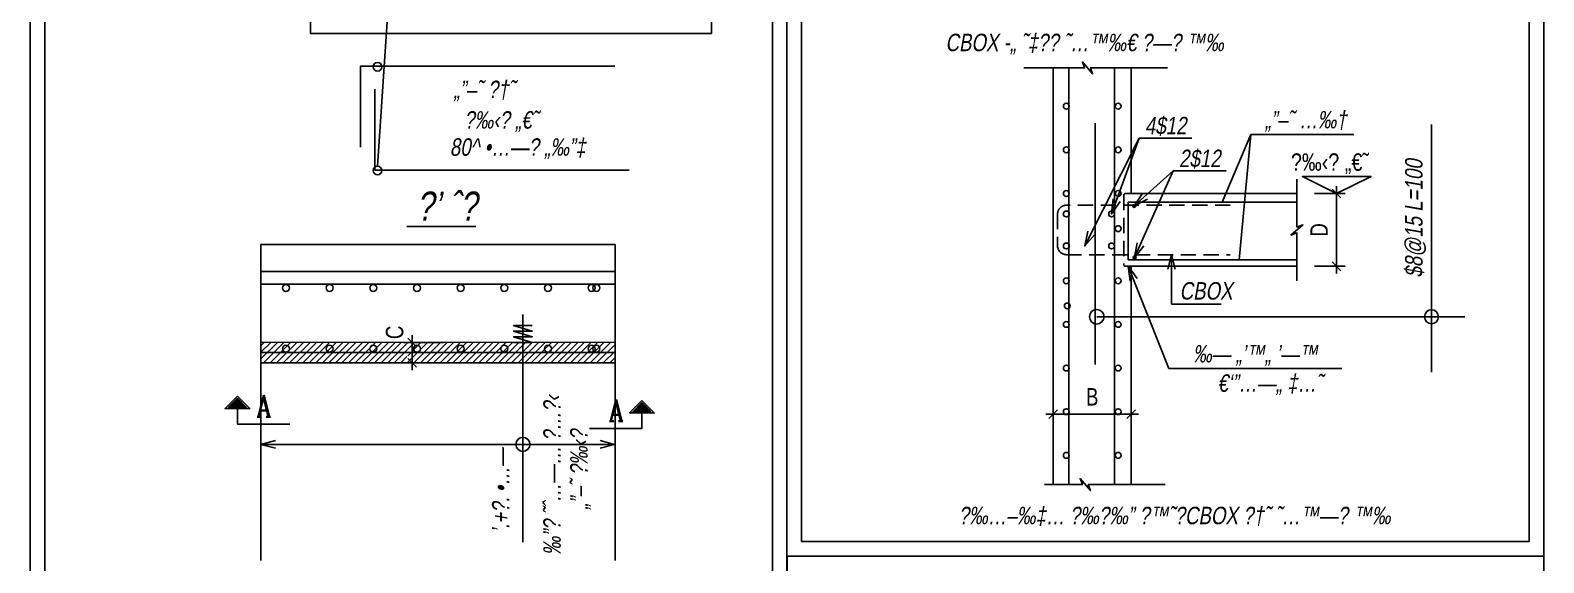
# Model space of a CAD drawing. Header units: centimetres. Extents: x 55145 to 64769, y -6931 to 11377.
# Drawn here: x 56230 to 56750, y -4542 to -4359 of the extents above; entities that cross this region are included whole.
import ezdxf
from ezdxf.enums import TextEntityAlignment as Align

# ---------------------------------------------------------------- set-up
doc = ezdxf.new("R2010")
doc.units = ezdxf.units.CM
doc.header["$LTSCALE"] = 11
doc.header["$MEASUREMENT"] = 0
doc.linetypes.add('Hidden', pattern=[0.714375, 0.47625, -0.238125])
doc.layers.get('DEFPOINTS').update_dxf_attribs({"color": 1})
for name, color, linetype in [('22', 22, 'Continuous'), ('break', 1, 'Continuous'), ('ci', 4, 'Continuous'), ('DIM-Sec', 2, 'Continuous'), ('HATCH-Sec', 9, 'Continuous'), ('hbt', 2, 'Hidden'), ('IRON4-Sec', 4, 'Continuous'), ('IRON6-Sec', 6, 'Continuous'), ('le', 1, 'Continuous'), ('MSZ_BLOCKS', 1, 'Continuous'), ('SEC', 3, 'Continuous'), ('SEC-TEXT', 1, 'Continuous'), ('sg', 4, 'Hidden'), ('STAM', 1, 'Continuous'), ('TAK', 1, 'ZIGZAG_DASH'), ('text4', 3, 'Continuous'), ('ztu', 1, 'Continuous'), ('ztz-Sec', 122, 'Continuous')]:
    doc.layers.add(name, color=color, linetype=linetype)
doc.styles.add('DIM', font='DIMHEB', dxfattribs={"width": 0.7})
doc.styles.add('HEB', font='HEB', dxfattribs={"width": 0.8})
doc.styles.add('HEBL', font='hebtxt-weld', dxfattribs={"width": 0.85})
doc.styles.add('ROMANC', font='romanc')
doc.linetypes.add('ZIGZAG_DASH', pattern='A,2,-0.2,[131,ltypeshp.shx,S=0.2,R=0,X=-0.2,Y=0],-0.4,[131,ltypeshp.shx,S=0.2,R=180,X=0.2,Y=0],-0.2', length=2.8)
doc.dimstyles.new('20', dxfattribs={"dimtxt": 4.4, "dimasz": 2.4, "dimexe": 2.4, "dimexo": 0, "dimgap": 1.8, "dimtad": 1, "dimdec": 1, "dimrnd": 0.5, "dimdsep": 46, "dimtxsty": 'DIM', "dimblk1": 'OBLIQUE', "dimblk2": 'OBLIQUE', "dimsah": 1, "dimcen": 0.1, "dimdle": 2, "dimclre": 8, "dimclrt": 11, "dimadec": 0, "dimazin": 0, "dimtfac": 1, "dimtdec": 1, "dimtix": 1, "dimtmove": 2, "dimatfit": 3, "dimldrblk": 'OBLIQUE', "dimfxl": 1, "dimtolj": 1, "dimarcsym": 0})
doc.dimstyles.new('m25-orig', dxfattribs={"dimtxt": 6, "dimasz": 3, "dimexe": 3, "dimexo": 6, "dimgap": 3, "dimtad": 1, "dimdec": 1, "dimrnd": 0.5, "dimdsep": 46, "dimtxsty": 'HEB', "dimblk1": 'OBLIQUE', "dimblk2": 'OBLIQUE', "dimsah": 1, "dimcen": 100, "dimdle": 2.5, "dimclrd": 256, "dimclre": 1, "dimadec": 0, "dimazin": 0, "dimtfac": 0.9, "dimtdec": 1, "dimtix": 1, "dimtmove": 2, "dimatfit": 3, "dimldrblk": 'OBLIQUE', "dimfxl": 1, "dimtolj": 1, "dimlwd": -1, "dimarcsym": 0})

# ---------------------------------------------------------------- blocks, each defined once
blk = doc.blocks.new('_OBLIQUE')
at = {"color": 0, "linetype": 'ByBlock'}
blk.add_line((-0.5, -0.5), (0.5, 0.5), dxfattribs=at)
blk = doc.blocks.new('*D2655')
at = {"layer": 'DEFPOINTS', "color": 0, "transparency": 16777216}
for p in [(56361.29862642013, -4465.792958365663), (56378.09222584721, -4465.792958365663), (56362.28087537493, -4472.792958365663, -1.659755179e-07)]:
    blk.add_point(p, dxfattribs=at)
at = {"layer": 'DIM-Sec', "color": 1, "lineweight": -2, "transparency": 16777216}
for p, q in [((56372.09222584721, -4465.792958365663), (56358.29862642013, -4465.792958365663)), ((56356.28087537493, -4472.792958365663), (56358.29862642013, -4472.792958365663))]:
    blk.add_line(p, q, dxfattribs=at)
at = {"layer": 'DIM-Sec', "transparency": 16777216}
blk.add_line((56361.29862642013, -4475.292958365663), (56361.29862642013, -4463.292958365663), dxfattribs=at)
at = {"layer": 'DIM-Sec', "transparency": 16777216, "xscale": 3, "yscale": 3, "zscale": 3}
for p, rotation in [((56361.29862642013, -4465.792958365663), 90), ((56361.29862642013, -4472.792958365663), 270)]:
    blk.add_blockref('_OBLIQUE', p, dxfattribs=dict(at, rotation=rotation))
at = {"layer": 'DIM-Sec', "color": 0, "transparency": 16777216, "insert": (56355.2986264195, -4462.349780699677), "char_height": 6, "attachment_point": 5, "rotation": 90, "style": 'HEB'}
blk.add_mtext('\\A1;C', dxfattribs=at)
blk = doc.blocks.new('sect')
at = {"linetype": 'Continuous'}
h = blk.add_hatch(color=8, dxfattribs=at)
h.dxf.hatch_style = 2
h.paths.add_polyline_path([(84.14213562372788, 23.42943725151781), (72.00000000000162, 35.57157287524387), (59.85786437627581, 23.4294372515169)])
at = {"color": 4, "linetype": 'Continuous'}
blk.add_lwpolyline([(72.00000000000182, 21.42943725151781), (72.00000000000182, -3.638e-12), (0, 0)], dxfattribs=at)
blk.add_lwpolyline([(72.00000000000182, 38.39999999998327), (55.02943725153636, 21.42943725151781), (88.97056274846727, 21.42943725151781)], close=True, dxfattribs=at)
at = {"color": 186, "linetype": 'Continuous'}
blk.add_lwpolyline([(72.00000000000182, 35.57157287524387), (59.85786437627576, 23.42943725151781), (84.14213562372788, 23.42943725151781)], close=True, dxfattribs=at)
at = {"color": 3, "linetype": 'Continuous', "style": 'ROMANC', "width": 0.8}
blk.add_attdef('SECT', text='', height=30, dxfattribs=at).set_placement((47.00000000000182, 9.999999999997272), align=Align.RIGHT)
blk = doc.blocks.new('mf')
at = {"layer": 'text4'}
blk.add_lwpolyline([(0, 0), (28.64324132873094, 14.10732654095364), (-28.26197036082164, 14.10732654095364)], close=True, dxfattribs=at)
at = {"layer": 'text4', "style": 'HEB', "width": 0.7}
blk.add_attdef('+0.00', text='', height=14.4, dxfattribs=at).set_placement((-5.409673684572454, 18.8755768087529), align=Align.CENTER)
blk = doc.blocks.new('*D2678')
at = {"layer": 'DEFPOINTS', "color": 0, "transparency": 16777216}
for p in [(56665.30429154609, -4414.637336250213), (56678.89116952092, -4414.637336250214), (56665.30429157589, -4439.637336257662)]:
    blk.add_point(p, dxfattribs=at)
at = {"layer": 'DIM-Sec', "color": 1, "lineweight": -2, "transparency": 16777216}
for p, q in [((56671.3042915461, -4414.637336250204), (56681.89116952092, -4414.637336250204)), ((56671.3042915759, -4439.637336257653), (56681.89116952092, -4439.637336257653))]:
    blk.add_line(p, q, dxfattribs=at)
at = {"layer": 'DIM-Sec', "transparency": 16777216}
blk.add_line((56678.89116952092, -4442.137336257653), (56678.89116952092, -4412.137336250204), dxfattribs=at)
at = {"layer": 'DIM-Sec', "transparency": 16777216, "xscale": 3, "yscale": 3, "zscale": 3}
for p, rotation in [((56678.89116952092, -4414.637336250204), 90), ((56678.89116952092, -4439.637336257653), 270)]:
    blk.add_blockref('_OBLIQUE', p, dxfattribs=dict(at, rotation=rotation))
at = {"layer": 'DIM-Sec', "color": 0, "transparency": 16777216, "insert": (56672.89116952092, -4427.137336253931), "char_height": 6, "attachment_point": 5, "rotation": 90.00000000000001, "style": 'HEB'}
blk.add_mtext('\\A1;D', dxfattribs=at)
blk = doc.blocks.new('*D2679')
at = {"layer": 'DEFPOINTS', "color": 0, "transparency": 16777216}
for p in [(56581.5348329601, -4484.221585987501), (56608.37307400826, -4484.221585965145), (56581.5348329601, -4490.498190863382)]:
    blk.add_point(p, dxfattribs=at)
at = {"layer": 'DIM-Sec', "transparency": 16777216}
blk.add_line((56610.87307400826, -4490.498190863384), (56579.0348329601, -4490.498190863384), dxfattribs=at)
at = {"layer": 'DIM-Sec', "color": 1, "lineweight": -2, "transparency": 16777216}
for p, q in [((56581.5348329601, -4490.221585987501), (56581.5348329601, -4493.498190863384)), ((56608.37307400826, -4490.221585965146), (56608.37307400826, -4493.498190863384))]:
    blk.add_line(p, q, dxfattribs=at)
at = {"layer": 'DIM-Sec', "transparency": 16777216, "xscale": 3, "yscale": 3, "zscale": 3, "rotation": 180}
blk.add_blockref('_OBLIQUE', (56581.5348329601, -4490.498190863384), dxfattribs=at)
at = {"layer": 'DIM-Sec', "transparency": 16777216, "xscale": 3, "yscale": 3, "zscale": 3}
blk.add_blockref('_OBLIQUE', (56608.37307400826, -4490.498190863384), dxfattribs=at)
at = {"layer": 'DIM-Sec', "color": 0, "transparency": 16777216, "insert": (56594.95395348418, -4484.498190863384), "char_height": 6, "attachment_point": 5, "style": 'HEB'}
blk.add_mtext('\\A1;B', dxfattribs=at)

msp = doc.modelspace()

# ---------------------------------------------------------------- hatches: boundary and pattern name
at = {"layer": 'HATCH-Sec'}
h = msp.add_hatch(dxfattribs=at)
h.set_pattern_fill('ANSI31', color=253, scale=0.5, angle=-6.7e-15)
h.set_pattern_definition([(44.99999999999999, (53961.35488509979, -2432.563762162462), (-1.122532015133644, 1.122532015133644), [])])
h.paths.add_polyline_path([(56431.02065682271, -4472.713327245182), (56431.02065682271, -4465.713327245182), (56309.35433629598, -4465.792958365661), (56309.35433629597, -4472.792958365661)])
h.paths.add_polyline_path([(56359.77583804778, -4473.182411574285), (56359.77583804778, -4466.982411574288), (56359.49965059722, -4470.473204815854)])

# ---------------------------------------------------------------- linework, layer by layer
for points in [[(56235.09085855254, -5076.099819203689), (56485.09085855254, -5076.099819203689), (56485.09080836421, -4034.202591601413), (56235.09080836421, -4034.202591601413)], [(56495.09075989524, -4534.202591601405), (56745.09075989524, -4534.202591601402), (56745.09075989525, -4284.202591601402), (56495.09075989525, -4284.202591601405)]]:
    msp.add_lwpolyline(points, close=True)
at = {"layer": '22', "elevation": 8.620261759e-07}
msp.add_lwpolyline([(56309.35433629597, -4472.792958365661), (56309.35433629598, -4465.792958365661), (56431.02065682271, -4465.713327245182), (56431.02065682271, -4472.713327245182)], dxfattribs=at)
at = {"layer": 'break'}
for points in [[(56620.81995809598, -4371.465251430253), (56594.32091398536, -4371.465251436238), (56595.07091398537, -4373.525859551281), (56591.57091404496, -4369.404643395693), (56592.32091398536, -4371.465251436238), (56571.45560472993, -4371.465251436234)], [(56665.30429157591, -4409.637336257666), (56665.30429157591, -4426.13733630982), (56667.36489969096, -4425.387336332168), (56663.24368353164, -4428.887336257666), (56665.30429157963, -4428.137336324721), (56665.30429157963, -4444.637336265117)], [(56620.06643794369, -4514.637336228209), (56593.56739383307, -4514.637336234197), (56594.31739383306, -4516.697944349245), (56590.81739389267, -4512.576728193656), (56591.56739383307, -4514.637336234194), (56578.58448380814, -4514.637336234197)]]:
    msp.add_lwpolyline(points, dxfattribs=at)
at = {"layer": 'hbt'}
msp.add_lwpolyline([(56608.37307387567, -4414.637336280014), (56606.34232566482, -4414.6373360565, 0.414213563340458), (56605.84232563502, -4415.137336049046), (56605.84232585481, -4439.137336019244, 0.4142135597749186), (56606.3423258101, -4439.637336078852), (56608.37307400605, -4439.637336272564)], format="xyb", dxfattribs=at)
at = {"layer": 'IRON4-Sec'}
for points, elevation in [([(56430.90721162246, -4370.894166193851), (56343.50899076369, -4370.894155696095), (56343.50899145826, -4398.721669956994)], -9.364630778e-07), ([(56435.9072119753, -4406.549178487253), (56348.50899111659, -4406.549188985015), (56348.50899181118, -4378.721674724117)], -9.364630693e-07)]:
    msp.add_lwpolyline(points, dxfattribs=dict(at, elevation=elevation))
at = {"layer": 'IRON6-Sec'}
for p, q in [((56586.89554294221, -4514.286511465), (56586.89554294221, -4371.465251436238)), ((56711.53006107295, -4476.009636475496), (56711.53006107295, -4390.899655513657)), ((56607.32721308256, -4437.403389047648), (56607.32721428212, -4417.63733622786)), ((56665.30429157591, -4417.637340921729), (56607.32721428212, -4417.637336180017)), ((56607.32721308256, -4437.403390200706), (56665.3042915759, -4437.403393719166)), ((56430.68291248551, -4445.815254313387, 8.620261762e-07), (56309.35433629596, -4445.815254313387, 8.620261762e-07)), ((56430.68291248551, -4445.815254313387, 8.620261762e-07), (56309.35433629596, -4445.815254313387, 8.620261762e-07)), ((56431.02065682271, -4469.213327245182, 8.620261762e-07), (56309.35433629597, -4469.213327245186, 8.620261762e-07)), ((56431.02065682271, -4469.213327245182, 8.620261762e-07), (56309.35433629597, -4469.213327245186, 8.620261762e-07))]:
    msp.add_line(p, q, dxfattribs=at)
for points in [[(56230.09085855254, -5081.099819203674), (56490.09081008359, -5081.099819203674), (56490.09075989525, -3997.305363999119), (56230.09080836421, -3997.305363999119)], [(56490.09075989525, -3997.305363999115), (56750.09075989525, -3997.305363999115), (56750.09075989524, -4539.202591601394), (56490.09075989524, -4539.202591601394)], [(56235.09085855254, -5076.099819203674), (56485.09081008359, -5076.099819203674), (56485.09075989525, -4002.305363999119), (56235.09080836421, -4002.305363999119)], [(56495.09075989525, -4002.305363999119), (56745.09075989525, -4002.305363999115), (56745.09075989524, -4534.202591601394), (56495.09075989524, -4534.202591601398)], [(56490.09075989525, -4539.202591601391), (56750.09075989525, -4539.202591601391), (56750.09081008356, -4831.099819203674), (56490.09081008355, -4831.099819203674)]]:
    msp.add_lwpolyline(points, close=True, dxfattribs=at)
for points in [[(56602.66423340281, -4371.465251452256), (56602.66423342517, -4514.637336272567)], [(56595.97805323171, -4390.437887433592), (56595.9780532578, -4473.427343183454)]]:
    msp.add_lwpolyline(points, dxfattribs=at)
at = {"layer": 'IRON6-Sec', "elevation": 7.981464693e-07}
msp.add_lwpolyline([(56399.358352439, -4456.199194157211), (56399.35835243901, -4534.484824010192)], dxfattribs=at)
at = {"layer": 'IRON6-Sec', "color": 3, "extrusion": (-1.107723391269484e-08, 4.829815208212168e-09, 1), "elevation": -0.0006454558135671}
msp.add_lwpolyline([(56402.57065020402, -4459.969323538746), (56396.14605468677, -4459.969323553454), (56402.57065020071, -4461.910535144896), (56396.14605470982, -4461.910535139225), (56402.57065019761, -4463.851746767701), (56396.14605467966, -4463.851746732438), (56402.5706501943, -4465.792958373851), (56396.1460546833, -4465.792958358481)], dxfattribs=at)
at = {"layer": 'IRON6-Sec'}
for centre, radius in [((56586.04627296676, -4384.604478109445), 0.9999999999999982), ((56603.86162663971, -4384.604478072196), 0.9999999999999984), ((56586.04627174488, -4399.604478087093), 0.9999999999999982), ((56603.86162541411, -4399.604478057295), 0.9999999999999984), ((56586.04627052671, -4414.604478072192), 0.9999999999999982), ((56603.86162419221, -4414.604478034943), 0.9999999999999984), ((56609.3909579215, -4418.878825221032), 0.4999999999999992), ((56586.06897404765, -4421.637336280014), 0.9999999999999977), ((56601.6198868153, -4421.637336272564), 0.9999999999999977), ((56603.86162175958, -4426.69294363545), 0.9999999999999984), ((56586.06897399922, -4432.637336235311), 0.9999999999999977), ((56601.61988676687, -4432.637336205508), 0.9999999999999977), ((56609.51395198307, -4436.617961365547), 0.4999999999999992), ((56317.94400133547, -4447.053228553726, 2.1212740594e-06), 1.200000000000269), ((56317.94400133547, -4447.053228553726, 2.1212740594e-06), 1.200000000000269), ((56332.94400133547, -4447.053228553726, 2.1212740594e-06), 1.200000000000269), ((56347.94400133547, -4447.053228553726, 2.1212740594e-06), 1.200000000000269), ((56362.94400133547, -4447.053228553726, 2.1212740594e-06), 1.200000000000269), ((56377.94400133547, -4447.053228553729, 2.1212740594e-06), 1.200000000000269), ((56392.94400133547, -4447.053228553726, 2.1212740594e-06), 1.200000000000269), ((56407.94400133547, -4447.053228553729, 2.1212740594e-06), 1.200000000000269), ((56422.94400133547, -4447.053228553726, 2.1212740594e-06), 1.200000000000269), ((56424.60228957753, -4447.053228553726, 2.1212740594e-06), 1.200000000000269), ((56586.04626808664, -4444.604478034939), 0.9999999999999982), ((56603.86162175959, -4444.60447799769), 0.9999999999999984), ((56586.39491953676, -4453.254296470251), 0.9999999999999984), ((56586.04626686847, -4459.604478012588), 0.9999999999999982), ((56603.86162054515, -4459.604477982789), 0.9999999999999984), ((56317.94400133547, -4467.975353004847, 2.1212740594e-06), 1.200000000000273), ((56317.94400133547, -4467.975353004847, 2.1212740594e-06), 1.200000000000273), ((56332.94400133547, -4467.975353004847, 2.1212740594e-06), 1.200000000000273), ((56347.94400133547, -4467.975353004847, 2.1212740594e-06), 1.200000000000273), ((56362.94400133547, -4467.975353004847, 2.1212740594e-06), 1.200000000000273), ((56377.94400133547, -4467.97535300485, 2.1212740594e-06), 1.200000000000273), ((56392.94400133547, -4467.975353004847, 2.1212740594e-06), 1.200000000000273), ((56407.94400133547, -4467.97535300485, 2.1212740594e-06), 1.200000000000273), ((56422.94400133547, -4467.975353004847, 2.1212740594e-06), 1.200000000000273), ((56424.60228957753, -4467.975353004847, 2.1212740594e-06), 1.200000000000273), ((56586.04626564284, -4474.604477997686), 0.9999999999999982), ((56603.86161931952, -4474.604477960437), 0.9999999999999984), ((56586.04626442095, -4489.604477982785), 0.9999999999999982), ((56603.8616180939, -4489.604477945536), 0.9999999999999984), ((56586.04626320652, -4504.604477960434), 0.9999999999999982), ((56603.86161687947, -4504.604477923184), 0.9999999999999984)]:
    msp.add_circle(centre, radius, dxfattribs=at)
at = {"layer": 'le', "color": 1}
msp.add_line((56359.3762347853, -4255.440652653716, 9.364630693e-07), (56349.37624073744, -4405.191392075335, -9.364630693e-07), dxfattribs=at)
at = {"layer": 'le'}
for p, q in [((56639.55200621834, -4417.637338813215), (56649.4072696974, -4394.315788280036)), ((56649.4072696974, -4394.315788280036), (56684.87077669404, -4394.315790463056))]:
    msp.add_line(p, q, dxfattribs=at)
for centre in [(56711.53006107296, -4456.981061968024), (56399.35835243831, -4500.834734218034, -4.097296776e-07)]:
    msp.add_circle(centre, 2.406242658291376, dxfattribs=at)
at = {"layer": 'SEC'}
for p, q in [((56309.35433629597, -4441.445475963522, 8.620261762e-07), (56431.02065682271, -4441.445475963518, 8.620261762e-07)), ((56309.35433629597, -4472.792985006347, 8.620261762e-07), (56431.02065682271, -4472.792825176489, 8.620261762e-07)), ((56309.35433629597, -4472.792958365661, 8.620261762e-07), (56431.02065682271, -4472.792958365658, 8.620261762e-07))]:
    msp.add_line(p, q, dxfattribs=at)
for points in [[(56581.53483293554, -4371.465251474608), (56581.53483294928, -4459.637336286319)], [(56608.37307398742, -4371.465251459703), (56608.37307399861, -4414.637336272564)], [(56608.37307399861, -4414.637336272564), (56665.30429156846, -4414.637336250215)], [(56608.37307400605, -4439.637336272564), (56608.37307400978, -4514.637336265113)], [(56608.37307400977, -4439.637336272564), (56665.30429157591, -4439.637336257666)], [(56581.53483294928, -4459.637336286319), (56581.5348329579, -4514.637336272567)]]:
    msp.add_lwpolyline(points, dxfattribs=at)
at = {"layer": 'sg'}
msp.add_lwpolyline([(56642.39872503565, -4418.637336257662), (56586.06897402531, -4418.637336235311, 0.4142135623730944), (56583.06897402157, -4421.637336317271), (56583.06897401785, -4432.637336250215, 0.4142135623730904), (56586.06897405512, -4435.637336265113), (56642.39872509154, -4435.637336242761)], format="xyb", dxfattribs=at)
at = {"layer": 'STAM'}
for centre in [(56349.37623918965, -4371.036371160007, -9.364630807e-07), (56349.37624079705, -4406.691392075335, -9.364630693e-07)]:
    msp.add_circle(centre, 1.5, dxfattribs=at)
at = {"layer": 'TAK'}
for p, q in [((56309.35433629597, -4432.179330125359, 8.620261762e-07), (56431.02065682271, -4432.179330125356, 8.620261762e-07)), ((56309.35433629597, -4540.767512026675, 8.620261762e-07), (56309.35433629597, -4432.179330125359, 8.620261762e-07)), ((56431.02065682271, -4432.179330125356, 8.620261762e-07), (56431.02065682271, -4540.767512026671, 8.620261762e-07))]:
    msp.add_line(p, q, dxfattribs=at)
at = {"layer": 'ztu'}
msp.add_lwpolyline([(56645.49388378461, -4437.403392094936), (56649.4072696974, -4394.315788280036)], dxfattribs=at)
at = {"layer": 'ztz-Sec', "elevation": -6.081052322e-07}
msp.add_lwpolyline([(56464.14896680827, -4336.660549869156), (56326.32944943423, -4336.660549869156), (56326.32944943424, -4359.615074324144), (56464.14896680828, -4359.615074324144)], close=True, dxfattribs=at)

# ---------------------------------------------------------------- block references
at = {"layer": 'ci'}
ref = msp.add_blockref('mf', (56678.89117124281, -4414.637337248593), dxfattribs=dict(at, xscale=0.4153846136759962, yscale=0.4153846136759962, zscale=0.4153846136759962, rotation=359.9999953130628))
ref.add_attrib('+0.00', '\x9a‰‹\x9a „€˜', dxfattribs={"layer": 'text4', "color": 4, "height": 5.981538461538459, "rotation": 359.999994890073, "style": 'HEBL', "width": 0.85}).set_placement((56676.64407665258, -4406.796712871458), align=Align.CENTER)
at = {"layer": 'MSZ_BLOCKS', "lineweight": -3}
ref = msp.add_blockref('sect', (56319.2410033711, -4493.874301381124, 8.620261762e-07), dxfattribs=dict(at, xscale=-0.25, yscale=0.25, zscale=0.25))
ref.add_attrib('SECT', 'A', dxfattribs={"layer": '0', "color": 3, "linetype": 'Continuous', "height": 7.500000021889748, "style": 'ROMANC', "width": 0.7999999999999998}).set_placement((56312.91957477547, -4491.374301373208, 8.620261762e-07), align=Align.RIGHT)
at = {"layer": 'MSZ_BLOCKS', "lineweight": -3, "xscale": 0.25, "yscale": 0.25, "zscale": 0.25}
msp.add_blockref('sect', (56422.23261651495, -4495.357448194939, -3.8112826541e-06), dxfattribs=at).add_auto_attribs({'SECT': 'A'})

# ---------------------------------------------------------------- texts
at = {"layer": 'SEC-TEXT', "style": 'HEB', "oblique": 10, "width": 0.8}
msp.add_text('%%U \x8c’ ˆ\x8e', height=10, dxfattribs=at).set_placement((56371.68990930385, -4418.656995558506, 4.129431668e-07), align=Align.MIDDLE)
at = {"layer": 'ztz-Sec', "style": 'HEB', "oblique": 10, "width": 0.8}
for s, p in [('CBOX -„ ˜‡\x8e\x8c ˜…™‰€ \x8c—\x8c ™‰', (56544.54061329437, -4365.697067813929)), ('CBOX', (56624.97709195498, -4451.069395964131))]:
    msp.add_text(s, height=5.999999999999993, dxfattribs=at).set_placement(p)
for s, height, rotation, p in [('  „”–˜ \x8c†˜', 6, 359.9999991462263, (56371.93967776676, -4381.832600494169, -1.0609653038e-06)), ('\x9a‰‹\x9a „€˜', 6, 359.9999991462263, (56379.16970264306, -4392.310204699325, -6.081052322e-07)), ('80^  •…—%%140 „‰”‡', 6, 359.9999991462263, (56374.26759257109, -4401.640709857725, -6.081052322e-07)), (' ‰”\x8c ˜ˆ…—… \x9a…\x8e‹', 5.999999999999993, 90.00000085377366, (56412.3697338525, -4540.747995681994, 1.8830745746e-06)), (' „”–˜ \x9a‰‹\x9a', 5.999999999999993, 90.00000085377366, (56421.59578585513, -4525.112220104361, 1.8830745746e-06)), ('’.+\x9a. •…—', 5.999999999999993, 90.00000085377366, (56394.74329803528, -4531.360700062457, 1.8830745749e-06))]:
    msp.add_text(s, height=height, rotation=rotation, dxfattribs=at).set_placement(p)
for s, p in [('4$12', (56620.18185774504, -4391.335112342021)), ('„”–˜ …‰† ', (56669.20200655959, -4389.632880110114)), ('2$12', (56631.91776711202, -4402.598539147343)), ('‰— „’™„ ’—™', (56650.98854448488, -4470.216288039427)), ('€‘”…—„ ‡…˜ ', (56656.92681985021, -4480.168118028224)), (' \x9a‰…–‰‡… \x9a‰\x8e‰” \x9a™˜\x8cCBOX \x8c†˜ ˜…™—\x8c ™‰', (56622.3530394141, -4525.422633811314))]:
    msp.add_text(s, height=5.999999999999993, dxfattribs=at).set_placement(p, align=Align.MIDDLE)
msp.add_text('$8@15 L=100', height=6, rotation=90, dxfattribs=at).set_placement((56705.83202648331, -4423.165379994639), align=Align.MIDDLE)

# ---------------------------------------------------------------- dimensions: what is measured, and where the dimension line sits
at = {"layer": 'DIM-Sec'}
dim = msp.add_linear_dim(base=(56678.89116952092, -4414.637336250214), p1=(56665.30429157591, -4439.637336257666), p2=(56665.30429154611, -4414.637336250215), angle=90, text='D', dimstyle='m25-orig', dxfattribs=at)
dim.commit()
dim.dimension.update_dxf_attribs({"geometry": '*D2678', "text_midpoint": (56672.89116952092, -4427.137336253931)})
dim = msp.add_linear_dim(base=(56361.29862642013, -4465.792958365663, 8.620261762e-07), p1=(56362.28087537491, -4472.792958365661, 6.960506582e-07), p2=(56378.09222584718, -4465.792958365661, 8.620261759e-07), angle=90, text='C', dimstyle='m25-orig', dxfattribs=at)
dim.commit()
dim.dimension.update_dxf_attribs({"geometry": '*D2655', "text_midpoint": (56355.2986264195, -4462.349780699677, 8.620261762e-07), "dimtype": 160})
dim = msp.add_linear_dim(base=(56581.5348329601, -4490.498190863382), p1=(56608.37307400827, -4484.221585965146), p2=(56581.53483296011, -4484.221585987501), text='B', dimstyle='m25-orig', dxfattribs=at)
dim.commit()
dim.dimension.update_dxf_attribs({"geometry": '*D2679', "text_midpoint": (56594.95395348418, -4484.498190863384)})

# ---------------------------------------------------------------- leaders
at = {"layer": 'le'}
for points, override in [([(56592.40912688871, -4432.637336235311), (56611.0488968928, -4395.574918278834), (56629.1989853893, -4395.574918241581)], {"dimasz": 5, "dimgap": 3, "dimtad": 0, "dimldrblk": 'Open30'}), ([(56601.6198868153, -4421.637336272564), (56611.0488968928, -4395.574918278834), (56629.1989853893, -4395.574918241581)], {"dimasz": 5, "dimgap": 3, "dimtad": 0, "dimldrblk": 'Open30'}), ([(56609.39095791405, -4418.878825221032), (56622.78480625978, -4406.838345069255), (56640.93489476002, -4406.838345039457)], {"dimasz": 5, "dimgap": 3, "dimtad": 0, "dimldrblk": 'Open30'}), ([(56609.51395197934, -4436.617961358096), (56622.78480625978, -4406.838345069255), (56640.93489476002, -4406.838345039457)], {"dimasz": 5, "dimgap": 3, "dimtad": 0, "dimldrblk": 'Open30'}), ([(56596.53286951908, -4456.976620048269), (56722.97328137286, -4456.98106196802), (56596.53286951908, -4456.976620048269)], {"dimasz": 5, "dimgap": 3, "dimtad": 0, "dimldrblk": 'DotBlank'})]:
    msp.add_leader(points, dimstyle='20', override=override, dxfattribs=at)
at = {"layer": 'le', "color": 1}
for points in [[(56607.35769990808, -4439.637336175706), (56621.24000084154, -4474.777016961608), (56680.7519682886, -4474.777016961604)], [(56622.20362514441, -4435.637336249371), (56622.20362514441, -4452.624756959364), (56639.27459601586, -4452.624756959364)], [(56309.35433629597, -4500.834734218038, -4.097296776e-07), (56431.02065682271, -4500.834734218034, -4.097296776e-07), (56355.96401886944, -4500.834734218034, -4.097296776e-07)], [(56430.85750001843, -4500.834734218034, -4.097296776e-07), (56309.354336296, -4500.834734218038, -4.097296776e-07), (56431.02065682271, -4500.834734218034, -4.097296776e-07)]]:
    msp.add_leader(points, dimstyle='20', override={"dimasz": 5, "dimgap": 3, "dimtad": 0, "dimldrblk": 'Open30'}, dxfattribs=at)

doc.saveas('drawing.dxf')
